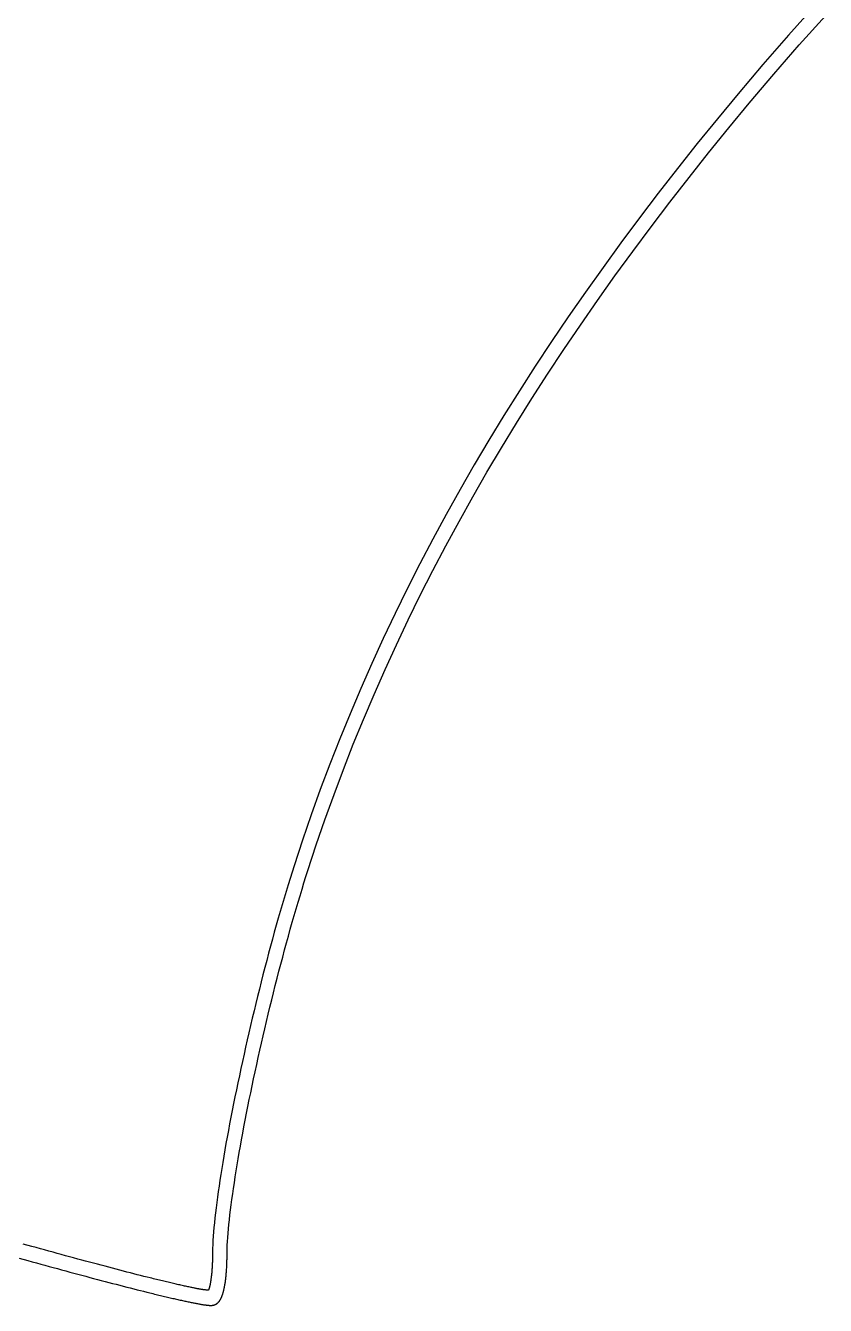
# Model space of a CAD drawing. Header units: metres. Extents: x 0 to 745, y 0 to 539.
# Drawn here: x 199 to 242.8, y 233.2 to 303.3 of the extents above; entities that cross this region are included whole.
import ezdxf

# ---------------------------------------------------------------- set-up
doc = ezdxf.new("R2010")
doc.units = ezdxf.units.M

msp = doc.modelspace()

# ---------------------------------------------------------------- linework, layer by layer
at = {"layer": '2', "color": 7}
for p, q in [((242.215107, 304.398042), (240.776156, 302.79609)), ((241.377061, 302.266819), (242.809532, 303.861515)), ((240.776156, 302.79609), (239.381698, 301.196706)), ((239.989122, 300.674922), (241.377061, 302.266819)), ((239.381698, 301.196706), (238.020312, 299.590624)), ((238.63428, 299.07656), (239.989122, 300.674922)), ((238.020312, 299.590624), (236.889958, 298.225791)), ((237.508879, 297.717723), (238.63428, 299.07656)), ((236.889958, 298.225791), (235.783961, 296.863373)), ((236.407898, 296.361525), (237.508879, 297.717723)), ((235.783961, 296.863373), (234.70218, 295.503122)), ((235.331188, 295.007713), (236.407898, 296.361525)), ((234.70218, 295.503122), (233.644475, 294.144788)), ((234.278601, 293.656034), (235.331188, 295.007713)), ((233.644475, 294.144788), (232.610704, 292.788123)), ((233.249988, 292.306232), (234.278601, 293.656034)), ((232.610704, 292.788123), (231.600726, 291.432877)), ((232.2452, 290.958055), (233.249988, 292.306232)), ((231.600726, 291.432877), (230.614401, 290.078801)), ((231.264089, 289.611249), (232.2452, 290.958055)), ((230.614401, 290.078801), (229.651587, 288.725646)), ((230.306507, 288.265559), (231.264089, 289.611249)), ((229.651587, 288.725646), (228.712143, 287.373163)), ((229.372305, 286.920732), (230.306507, 288.265559)), ((228.712143, 287.373163), (227.79593, 286.021103)), ((228.461334, 285.576514), (229.372305, 286.920732)), ((227.79593, 286.021103), (226.902805, 284.669217)), ((227.573446, 284.232651), (228.461334, 285.576514)), ((226.902805, 284.669217), (226.032627, 283.317255)), ((226.708492, 282.88889), (227.573446, 284.232651)), ((226.032627, 283.317255), (225.185257, 281.964969)), ((225.866324, 281.544976), (226.708492, 282.88889)), ((225.185257, 281.964969), (224.360552, 280.61211)), ((225.046792, 280.200656), (225.866324, 281.544976)), ((224.360552, 280.61211), (223.558372, 279.258427)), ((224.24975, 278.855675), (225.046792, 280.200656)), ((223.558372, 279.258427), (222.778576, 277.903674)), ((223.475047, 277.509781), (224.24975, 278.855675)), ((222.778576, 277.903674), (222.021023, 276.547599)), ((222.722535, 276.162718), (223.475047, 277.509781)), ((222.021023, 276.547599), (221.285573, 275.189954)), ((221.992067, 274.814234), (222.722535, 276.162718)), ((221.285573, 275.189954), (220.572083, 273.830491)), ((221.283493, 273.464074), (221.992067, 274.814234)), ((220.572083, 273.830491), (219.880413, 272.468959)), ((220.596664, 272.111985), (221.283493, 273.464074)), ((219.880413, 272.468959), (219.210423, 271.10511)), ((219.931433, 270.757713), (220.596664, 272.111985)), ((219.210423, 271.10511), (218.561971, 269.738695)), ((219.28765, 269.401003), (219.931433, 270.757713)), ((218.561971, 269.738695), (217.934917, 268.369465)), ((218.665167, 268.041603), (219.28765, 269.401003)), ((217.934917, 268.369465), (217.329119, 266.99717)), ((218.063836, 266.679257), (218.665167, 268.041603)), ((217.329119, 266.99717), (216.744436, 265.621561)), ((217.483508, 265.313713), (218.063836, 266.679257)), ((216.744436, 265.621561), (216.180728, 264.24239)), ((216.924034, 263.944717), (217.483508, 265.313713)), ((216.180728, 264.24239), (215.637853, 262.859407)), ((216.385266, 262.572014), (216.924034, 263.944717)), ((215.637853, 262.859407), (215.115671, 261.472363)), ((215.867055, 261.195352), (216.385266, 262.572014)), ((215.115671, 261.472363), (214.614041, 260.08101)), ((215.369253, 259.814475), (215.867055, 261.195352)), ((214.614041, 260.08101), (214.132822, 258.685097)), ((214.891711, 258.42913), (215.369253, 259.814475)), ((214.132822, 258.685097), (213.671872, 257.284376)), ((214.43428, 257.039064), (214.891711, 258.42913)), ((213.562659, 256.941609), (213.453595, 256.593643)), ((213.671872, 257.284376), (213.562659, 256.941609)), ((214.218288, 256.355563), (214.326239, 256.699975)), ((214.326239, 256.699975), (214.43428, 257.039064)), ((213.344732, 256.240735), (213.236124, 255.883144)), ((213.453595, 256.593643), (213.344732, 256.240735)), ((214.002881, 255.651824), (214.110484, 256.006091)), ((214.110484, 256.006091), (214.218288, 256.355563)), ((213.127824, 255.521126), (213.019885, 255.15494)), ((213.236124, 255.883144), (213.127824, 255.521126)), ((213.788503, 254.929953), (213.895536, 255.293023)), ((213.895536, 255.293023), (214.002881, 255.651824)), ((212.91236, 254.784844), (212.805301, 254.411096)), ((213.019885, 255.15494), (212.91236, 254.784844)), ((213.681838, 254.562877), (213.788503, 254.929953)), ((212.698763, 254.033953), (212.592797, 253.653674)), ((212.805301, 254.411096), (212.698763, 254.033953)), ((213.469834, 253.81776), (213.575597, 254.192058)), ((213.575597, 254.192058), (213.681838, 254.562877)), ((212.487457, 253.270516), (212.382796, 252.884738)), ((212.592797, 253.653674), (212.487457, 253.270516)), ((213.259968, 253.059779), (213.364606, 253.440246)), ((213.364606, 253.440246), (213.469834, 253.81776)), ((212.278867, 252.496596), (212.175723, 252.10635)), ((212.382796, 252.884738), (212.278867, 252.496596)), ((213.052683, 252.29104), (213.155975, 252.676623)), ((213.155975, 252.676623), (213.259968, 253.059779)), ((212.175723, 252.10635), (212.073417, 251.714257)), ((212.848423, 251.513651), (212.950147, 251.903295)), ((212.950147, 251.903295), (213.052683, 252.29104)), ((211.972002, 251.320574), (211.871531, 250.92556)), ((212.073417, 251.714257), (211.972002, 251.320574)), ((212.64763, 250.729718), (212.747565, 251.122371)), ((212.747565, 251.122371), (212.848423, 251.513651)), ((211.772057, 250.529473), (211.673633, 250.13257)), ((211.871531, 250.92556), (211.772057, 250.529473)), ((212.548674, 250.335956), (212.64763, 250.729718)), ((211.576313, 249.73511), (211.480148, 249.33735)), ((211.673633, 250.13257), (211.576313, 249.73511)), ((212.353916, 249.546158), (212.45075, 249.941348)), ((212.45075, 249.941348), (212.548674, 250.335956)), ((211.480148, 249.33735), (211.385192, 248.939548)), ((212.163736, 248.755083), (212.258226, 249.150648)), ((212.258226, 249.150648), (212.353916, 249.546158)), ((211.291499, 248.541962), (211.199121, 248.14485)), ((211.385192, 248.939548), (211.291499, 248.541962)), ((211.978576, 247.964838), (212.070501, 248.359725)), ((212.070501, 248.359725), (212.163736, 248.755083)), ((211.108111, 247.74847), (211.018522, 247.35308)), ((211.199121, 248.14485), (211.108111, 247.74847)), ((211.798882, 247.17753), (211.888018, 247.570685)), ((211.888018, 247.570685), (211.978576, 247.964838)), ((210.930407, 246.958937), (210.84382, 246.5663)), ((211.018522, 247.35308), (210.930407, 246.958937)), ((211.711222, 246.785636), (211.798882, 247.17753)), ((210.758813, 246.175426), (210.675439, 245.786573)), ((210.84382, 246.5663), (210.758813, 246.175426)), ((211.540556, 246.006684), (211.625095, 246.395266)), ((211.625095, 246.395266), (211.711222, 246.785636)), ((210.675439, 245.786573), (210.593752, 245.4)), ((211.376464, 245.235936), (211.457661, 245.620153)), ((211.457661, 245.620153), (211.540556, 246.006684)), ((210.513798, 245.016039), (210.435628, 244.635009)), ((210.593752, 245.4), (210.513798, 245.016039)), ((211.219419, 244.475215), (211.29703, 244.854223)), ((211.29703, 244.854223), (211.376464, 245.235936)), ((210.359299, 244.257149), (210.284868, 243.882697)), ((210.435628, 244.635009), (210.359299, 244.257149)), ((211.06988, 243.726443), (211.143685, 244.099194)), ((211.143685, 244.099194), (211.219419, 244.475215)), ((210.212391, 243.51189), (210.141926, 243.144966)), ((210.284868, 243.882697), (210.212391, 243.51189)), ((210.928269, 242.99188), (210.998057, 243.357244)), ((210.998057, 243.357244), (211.06988, 243.726443)), ((210.073528, 242.782163), (210.007256, 242.42372)), ((210.141926, 243.144966), (210.073528, 242.782163)), ((210.860569, 242.630633), (210.928269, 242.99188)), ((209.943165, 242.069873), (209.881312, 241.720861)), ((210.007256, 242.42372), (209.943165, 242.069873)), ((210.731646, 241.921617), (210.795011, 242.273784)), ((210.795011, 242.273784), (210.860569, 242.630633)), ((209.821755, 241.376921), (209.764549, 241.038292)), ((209.881312, 241.720861), (209.821755, 241.376921)), ((210.611711, 241.232456), (210.670528, 241.574414)), ((210.670528, 241.574414), (210.731646, 241.921617)), ((209.709752, 240.705211), (209.65742, 240.377917)), ((209.764549, 241.038292), (209.709752, 240.705211)), ((210.449587, 240.240882), (210.501187, 240.565408)), ((210.501187, 240.565408), (210.555246, 240.896026)), ((210.555246, 240.896026), (210.611711, 241.232456)), ((209.607611, 240.056646), (209.560381, 239.741637)), ((209.65742, 240.377917), (209.607611, 240.056646)), ((210.353975, 239.611237), (210.400499, 239.922731)), ((210.400499, 239.922731), (210.449587, 240.240882)), ((209.515786, 239.433128), (209.473884, 239.131357)), ((209.560381, 239.741637), (209.515786, 239.433128)), ((210.268834, 239.009351), (210.310069, 239.306683)), ((210.310069, 239.306683), (210.353975, 239.611237)), ((209.398384, 238.548979), (209.3649, 238.268848)), ((209.434731, 238.836561), (209.398384, 238.548979)), ((209.473884, 239.131357), (209.434731, 238.836561)), ((210.194588, 238.437483), (210.230323, 238.719524)), ((210.230323, 238.719524), (210.268834, 239.009351)), ((209.334335, 237.996406), (209.306747, 237.731891)), ((209.3649, 238.268848), (209.334335, 237.996406)), ((210.104572, 237.640903), (210.131659, 237.89789)), ((210.131659, 237.89789), (210.161682, 238.163511)), ((210.161682, 238.163511), (210.194588, 238.437483)), ((209.260726, 237.227594), (209.242408, 236.988287)), ((209.282192, 237.475541), (209.260726, 237.227594)), ((209.306747, 237.731891), (209.282192, 237.475541)), ((210.041452, 236.924566), (210.059415, 237.153959)), ((210.059415, 237.153959), (210.080473, 237.392832)), ((210.080473, 237.392832), (210.104572, 237.640903)), ((199.296872, 236.431248), (198.82605, 236.562601)), ((199.531069, 236.366164), (199.296872, 236.431248)), ((199.764359, 236.301501), (199.531069, 236.366164)), ((209.215437, 236.536547), (209.206899, 236.324589)), ((209.227292, 236.757859), (209.215437, 236.536547)), ((209.242408, 236.988287), (209.227292, 236.757859)), ((210.006658, 236.296093), (210.01502, 236.49535)), ((210.01502, 236.49535), (210.026636, 236.704936)), ((210.026636, 236.704936), (210.041452, 236.924566)), ((198.610916, 235.792556), (199.08272, 235.660936)), ((199.08272, 235.660936), (199.317429, 235.595708)), ((199.996667, 236.23728), (199.764359, 236.301501)), ((200.227915, 236.173523), (199.996667, 236.23728)), ((200.458028, 236.11025), (200.227915, 236.173523)), ((200.686929, 236.047484), (200.458028, 236.11025)), ((200.914541, 235.985244), (200.686929, 236.047484)), ((201.140789, 235.923553), (200.914541, 235.985244)), ((201.365596, 235.862431), (201.140789, 235.923553)), ((201.588885, 235.8019), (201.365596, 235.862431)), ((201.810581, 235.741981), (201.588885, 235.8019)), ((202.030606, 235.682694), (201.810581, 235.741981)), ((202.248885, 235.624062), (202.030606, 235.682694)), ((209.196107, 235.634808), (209.194428, 235.577135)), ((209.197494, 235.692948), (209.196107, 235.634808)), ((209.198582, 235.751532), (209.197494, 235.692948)), ((209.199366, 235.810533), (209.198582, 235.751532)), ((209.199841, 235.869927), (209.199366, 235.810533)), ((209.2, 235.929688), (209.199841, 235.869927)), ((209.201734, 236.122224), (209.2, 235.929688)), ((209.206899, 236.324589), (209.201734, 236.122224)), ((209.995985, 235.614527), (209.99739, 235.676694)), ((209.99739, 235.676694), (209.998486, 235.73931)), ((209.998486, 235.73931), (209.999272, 235.802358)), ((209.999272, 235.802358), (209.999746, 235.865822)), ((209.999746, 235.865822), (209.999904, 235.929688)), ((209.999904, 235.929688), (210.001601, 236.107444)), ((210.001601, 236.107444), (210.006658, 236.296093)), ((199.317429, 235.595708), (199.551231, 235.530898)), ((199.551231, 235.530898), (199.78405, 235.466528)), ((199.78405, 235.466528), (200.015813, 235.402618)), ((200.015813, 235.402618), (200.246444, 235.33919)), ((200.246444, 235.33919), (200.475868, 235.276265)), ((200.475868, 235.276265), (200.70401, 235.213863)), ((200.70401, 235.213863), (200.930795, 235.152006)), ((200.930795, 235.152006), (201.156148, 235.090715)), ((201.156148, 235.090715), (201.379995, 235.030011)), ((201.379995, 235.030011), (201.602259, 234.969914)), ((201.602259, 234.969914), (201.822867, 234.910447)), ((202.46534, 235.566105), (202.248885, 235.624062)), ((202.679897, 235.508844), (202.46534, 235.566105)), ((202.892478, 235.452302), (202.679897, 235.508844)), ((203.103007, 235.396498), (202.892478, 235.452302)), ((203.311407, 235.341454), (203.103007, 235.396498)), ((203.517603, 235.287191), (203.311407, 235.341454)), ((203.721517, 235.233731), (203.517603, 235.287191)), ((203.923075, 235.181095), (203.721517, 235.233731)), ((204.122198, 235.129303), (203.923075, 235.181095)), ((204.318811, 235.078377), (204.122198, 235.129303)), ((204.512838, 235.028339), (204.318811, 235.078377)), ((204.704201, 234.979209), (204.512838, 235.028339)), ((204.892825, 234.931008), (204.704201, 234.979209)), ((209.158202, 234.980811), (209.15344, 234.930715)), ((209.162739, 235.031677), (209.158202, 234.980811)), ((209.167043, 235.083288), (209.162739, 235.031677)), ((209.17111, 235.135617), (209.167043, 235.083288)), ((209.174933, 235.188641), (209.17111, 235.135617)), ((209.178508, 235.242334), (209.174933, 235.188641)), ((209.181829, 235.296671), (209.178508, 235.242334)), ((209.18489, 235.351627), (209.181829, 235.296671)), ((209.187686, 235.407176), (209.18489, 235.351627)), ((209.190212, 235.463294), (209.187686, 235.407176)), ((209.192461, 235.519956), (209.190212, 235.463294)), ((209.194428, 235.577135), (209.192461, 235.519956)), ((209.955992, 234.909311), (209.960904, 234.964852)), ((209.960904, 234.964852), (209.965536, 235.021034)), ((209.965536, 235.021034), (209.969887, 235.077839)), ((209.969887, 235.077839), (209.973954, 235.135252)), ((209.973954, 235.135252), (209.977735, 235.193257)), ((209.977735, 235.193257), (209.981228, 235.251838)), ((209.981228, 235.251838), (209.984429, 235.310979)), ((209.984429, 235.310979), (209.987337, 235.370664)), ((209.987337, 235.370664), (209.989949, 235.430877)), ((209.989949, 235.430877), (209.992262, 235.491603)), ((209.992262, 235.491603), (209.994275, 235.552825)), ((209.994275, 235.552825), (209.995985, 235.614527)), ((201.822867, 234.910447), (202.041743, 234.85163)), ((202.041743, 234.85163), (202.258813, 234.793485)), ((202.258813, 234.793485), (202.474, 234.736031)), ((202.474, 234.736031), (202.687231, 234.679292)), ((202.687231, 234.679292), (202.89843, 234.623286)), ((202.89843, 234.623286), (203.107523, 234.568036)), ((203.107523, 234.568036), (203.314434, 234.513563)), ((203.314434, 234.513563), (203.519088, 234.459887)), ((203.519088, 234.459887), (203.721411, 234.40703)), ((203.721411, 234.40703), (203.921327, 234.355013)), ((203.921327, 234.355013), (204.118761, 234.303857)), ((204.118761, 234.303857), (204.313639, 234.253582)), ((204.313639, 234.253582), (204.505886, 234.204211)), ((205.078634, 234.883758), (204.892825, 234.931008)), ((205.26155, 234.83748), (205.078634, 234.883758)), ((205.441499, 234.792194), (205.26155, 234.83748)), ((205.618402, 234.747923), (205.441499, 234.792194)), ((205.792184, 234.704688), (205.618402, 234.747923)), ((205.877883, 234.683468), (205.792184, 234.704688)), ((205.962775, 234.66252), (205.877883, 234.683468)), ((206.04685, 234.641847), (205.962775, 234.66252)), ((206.130097, 234.62145), (206.04685, 234.641847)), ((206.212506, 234.601334), (206.130097, 234.62145)), ((206.294067, 234.581499), (206.212506, 234.601334)), ((206.374768, 234.561948), (206.294067, 234.581499)), ((206.454599, 234.542684), (206.374768, 234.561948)), ((206.53355, 234.52371), (206.454599, 234.542684)), ((206.611611, 234.505027), (206.53355, 234.52371)), ((206.68877, 234.486638), (206.611611, 234.505027)), ((206.765018, 234.468546), (206.68877, 234.486638)), ((206.840343, 234.450752), (206.765018, 234.468546)), ((206.914736, 234.43326), (206.840343, 234.450752)), ((206.988186, 234.416072), (206.914736, 234.43326)), ((207.060682, 234.399191), (206.988186, 234.416072)), ((207.132214, 234.382618), (207.060682, 234.399191)), ((207.202772, 234.366356), (207.132214, 234.382618)), ((207.272344, 234.350407), (207.202772, 234.366356)), ((207.340921, 234.334775), (207.272344, 234.350407)), ((207.408492, 234.319461), (207.340921, 234.334775)), ((207.475046, 234.304468), (207.408492, 234.319461)), ((207.540574, 234.289799), (207.475046, 234.304468)), ((207.605063, 234.275455), (207.540574, 234.289799)), ((207.668505, 234.26144), (207.605063, 234.275455)), ((207.730888, 234.247755), (207.668505, 234.26144)), ((207.792203, 234.234403), (207.730888, 234.247755)), ((207.852437, 234.221387), (207.792203, 234.234403)), ((209.046198, 234.238644), (209.04312, 234.226641)), ((209.049271, 234.250942), (209.046198, 234.238644)), ((209.052335, 234.263544), (209.049271, 234.250942)), ((209.05539, 234.276457), (209.052335, 234.263544)), ((209.058435, 234.289689), (209.05539, 234.276457)), ((209.061467, 234.30325), (209.058435, 234.289689)), ((209.064485, 234.317147), (209.061467, 234.30325)), ((209.067487, 234.331388), (209.064485, 234.317147)), ((209.070473, 234.345981), (209.067487, 234.331388)), ((209.07344, 234.360936), (209.070473, 234.345981)), ((209.080642, 234.39874), (209.07344, 234.360936)), ((209.08769, 234.43764), (209.080642, 234.39874)), ((209.094578, 234.477611), (209.08769, 234.43764)), ((209.1013, 234.518629), (209.094578, 234.477611)), ((209.107851, 234.560668), (209.1013, 234.518629)), ((209.114226, 234.603702), (209.107851, 234.560668)), ((209.120418, 234.647707), (209.114226, 234.603702)), ((209.126423, 234.692658), (209.120418, 234.647707)), ((209.132235, 234.738529), (209.126423, 234.692658)), ((209.137848, 234.785295), (209.132235, 234.738529)), ((209.143257, 234.832932), (209.137848, 234.785295)), ((209.148456, 234.881414), (209.143257, 234.832932)), ((209.15344, 234.930715), (209.148456, 234.881414)), ((209.85928, 234.207816), (209.867845, 234.252729)), ((209.867845, 234.252729), (209.876165, 234.298505)), ((209.876165, 234.298505), (209.884238, 234.345128)), ((209.884238, 234.345128), (209.89206, 234.392582)), ((209.89206, 234.392582), (209.899629, 234.44085)), ((209.899629, 234.44085), (209.906944, 234.489918)), ((209.906944, 234.489918), (209.914001, 234.539768)), ((209.914001, 234.539768), (209.920798, 234.590386)), ((209.920798, 234.590386), (209.927333, 234.641755)), ((209.927333, 234.641755), (209.933604, 234.693859)), ((209.933604, 234.693859), (209.939608, 234.746683)), ((209.939608, 234.746683), (209.945342, 234.80021)), ((209.945342, 234.80021), (209.950804, 234.854425)), ((209.950804, 234.854425), (209.955992, 234.909311)), ((204.505886, 234.204211), (204.695426, 234.155764)), ((204.695426, 234.155764), (204.882184, 234.108262)), ((204.882184, 234.108262), (205.066086, 234.061727)), ((205.066086, 234.061727), (205.247057, 234.016178)), ((205.247057, 234.016178), (205.425021, 233.971638)), ((205.425021, 233.971638), (205.599904, 233.928128)), ((205.599904, 233.928128), (205.686165, 233.906768)), ((205.686165, 233.906768), (205.771626, 233.88568)), ((205.771626, 233.88568), (205.856277, 233.864866)), ((205.856277, 233.864866), (205.94011, 233.844327)), ((205.94011, 233.844327), (206.023116, 233.824065)), ((206.023116, 233.824065), (206.105287, 233.804084)), ((206.105287, 233.804084), (206.186613, 233.784385)), ((206.186613, 233.784385), (206.267086, 233.764969)), ((206.267086, 233.764969), (206.346698, 233.745839)), ((206.346698, 233.745839), (206.425438, 233.726998)), ((206.425438, 233.726998), (206.5033, 233.708447)), ((206.5033, 233.708447), (206.580273, 233.690188)), ((206.580273, 233.690188), (206.65635, 233.672223)), ((206.65635, 233.672223), (206.731521, 233.654555)), ((206.731521, 233.654555), (206.805777, 233.637185)), ((206.805777, 233.637185), (206.879111, 233.620116)), ((206.879111, 233.620116), (206.951513, 233.60335)), ((206.951513, 233.60335), (207.022974, 233.586888)), ((207.022974, 233.586888), (207.093486, 233.570733)), ((207.093486, 233.570733), (207.16304, 233.554887)), ((207.16304, 233.554887), (207.231627, 233.539352)), ((207.231627, 233.539352), (207.299238, 233.52413)), ((207.911582, 234.208709), (207.852437, 234.221387)), ((207.969627, 234.196371), (207.911582, 234.208709)), ((208.02656, 234.184376), (207.969627, 234.196371)), ((208.073943, 234.174512), (208.02656, 234.184376)), ((208.120058, 234.16506), (208.073943, 234.174512)), ((208.164923, 234.15601), (208.120058, 234.16506)), ((208.208553, 234.147353), (208.164923, 234.15601)), ((208.250965, 234.13908), (208.208553, 234.147353)), ((208.292175, 234.131182), (208.250965, 234.13908)), ((208.3322, 234.123649), (208.292175, 234.131182)), ((208.371056, 234.116471), (208.3322, 234.123649)), ((208.408759, 234.10964), (208.371056, 234.116471)), ((208.445326, 234.103146), (208.408759, 234.10964)), ((208.480773, 234.09698), (208.445326, 234.103146)), ((208.515116, 234.091132), (208.480773, 234.09698)), ((208.548372, 234.085594), (208.515116, 234.091132)), ((208.580557, 234.080355), (208.548372, 234.085594)), ((208.611687, 234.075407), (208.580557, 234.080355)), ((208.641779, 234.07074), (208.611687, 234.075407)), ((208.670849, 234.066345), (208.641779, 234.07074)), ((208.698914, 234.062212), (208.670849, 234.066345)), ((208.725989, 234.058333), (208.698914, 234.062212)), ((208.752092, 234.054697), (208.725989, 234.058333)), ((208.777238, 234.051296), (208.752092, 234.054697)), ((208.801444, 234.04812), (208.777238, 234.051296)), ((208.824726, 234.045159), (208.801444, 234.04812)), ((208.847101, 234.042406), (208.824726, 234.045159)), ((208.868584, 234.039849), (208.847101, 234.042406)), ((208.889193, 234.03748), (208.868584, 234.039849)), ((208.908943, 234.03529), (208.889193, 234.03748)), ((208.927852, 234.033269), (208.908943, 234.03529)), ((208.945934, 234.031408), (208.927852, 234.033269)), ((208.963208, 234.029697), (208.945934, 234.031408)), ((208.979688, 234.028128), (208.963208, 234.029697)), ((208.98255, 234.035839), (208.979688, 234.028128)), ((208.985437, 234.043672), (208.98255, 234.035839)), ((208.988348, 234.051636), (208.985437, 234.043672)), ((208.991281, 234.059738), (208.988348, 234.051636)), ((208.994235, 234.067986), (208.991281, 234.059738)), ((208.997209, 234.07639), (208.994235, 234.067986)), ((209.000201, 234.084957), (208.997209, 234.07639)), ((209.003209, 234.093695), (209.000201, 234.084957)), ((209.006232, 234.102613), (209.003209, 234.093695)), ((209.009269, 234.111719), (209.006232, 234.102613)), ((209.012317, 234.121021), (209.009269, 234.111719)), ((209.015376, 234.130527), (209.012317, 234.121021)), ((209.018444, 234.140246), (209.015376, 234.130527)), ((209.021518, 234.150186), (209.018444, 234.140246)), ((209.024599, 234.160355), (209.021518, 234.150186)), ((209.027684, 234.170761), (209.024599, 234.160355)), ((209.030772, 234.181413), (209.027684, 234.170761)), ((209.03386, 234.192319), (209.030772, 234.181413)), ((209.036949, 234.203487), (209.03386, 234.192319)), ((209.040036, 234.214924), (209.036949, 234.203487)), ((209.04312, 234.226641), (209.040036, 234.214924)), ((209.640184, 233.52873), (209.64453, 233.536686)), ((209.64453, 233.536686), (209.648791, 233.544658)), ((209.648791, 233.544658), (209.652973, 233.552646)), ((209.652973, 233.552646), (209.657081, 233.56065)), ((209.657081, 233.56065), (209.661122, 233.56867)), ((209.661122, 233.56867), (209.665102, 233.576709)), ((209.665102, 233.576709), (209.669026, 233.584765)), ((209.669026, 233.584765), (209.6729, 233.59284)), ((209.6729, 233.59284), (209.676729, 233.600935)), ((209.676729, 233.600935), (209.680521, 233.609049)), ((209.680521, 233.609049), (209.68428, 233.617184)), ((209.68428, 233.617184), (209.69169, 233.633551)), ((209.69169, 233.633551), (209.69895, 233.650072)), ((209.69895, 233.650072), (209.706063, 233.666748)), ((209.706063, 233.666748), (209.713033, 233.683584)), ((209.713033, 233.683584), (209.719862, 233.70058)), ((209.719862, 233.70058), (209.726555, 233.717741)), ((209.726555, 233.717741), (209.733114, 233.735068)), ((209.733114, 233.735068), (209.739543, 233.752565)), ((209.739543, 233.752565), (209.745845, 233.770234)), ((209.745845, 233.770234), (209.752025, 233.788077)), ((209.752025, 233.788077), (209.758084, 233.806097)), ((209.758084, 233.806097), (209.764027, 233.824298)), ((209.764027, 233.824298), (209.769856, 233.84268)), ((209.769856, 233.84268), (209.775576, 233.861249)), ((209.775576, 233.861249), (209.781189, 233.880005)), ((209.781189, 233.880005), (209.786699, 233.898951)), ((209.786699, 233.898951), (209.79211, 233.918091)), ((209.79211, 233.918091), (209.797424, 233.937427)), ((209.797424, 233.937427), (209.802646, 233.956961)), ((209.802646, 233.956961), (209.807777, 233.976696)), ((209.807777, 233.976696), (209.812823, 233.996635)), ((209.812823, 233.996635), (209.817786, 234.01678)), ((209.817786, 234.01678), (209.822669, 234.037135)), ((209.822669, 234.037135), (209.827476, 234.057701)), ((209.827476, 234.057701), (209.832211, 234.078481)), ((209.832211, 234.078481), (209.836876, 234.099479)), ((209.836876, 234.099479), (209.841475, 234.120697)), ((209.841475, 234.120697), (209.846012, 234.142136)), ((209.846012, 234.142136), (209.850489, 234.163801)), ((209.850489, 234.163801), (209.854911, 234.185693)), ((209.854911, 234.185693), (209.85928, 234.207816)), ((207.299238, 233.52413), (207.365866, 233.509223)), ((207.365866, 233.509223), (207.4315, 233.494633)), ((207.4315, 233.494633), (207.496132, 233.480362)), ((207.496132, 233.480362), (207.559754, 233.466413)), ((207.559754, 233.466413), (207.622357, 233.452787)), ((207.622357, 233.452787), (207.683932, 233.439487)), ((207.683932, 233.439487), (207.744469, 233.426514)), ((207.744469, 233.426514), (207.803962, 233.413871)), ((207.803962, 233.413871), (207.8624, 233.40156)), ((207.8624, 233.40156), (207.919681, 233.38957)), ((207.919681, 233.38957), (207.97572, 233.377895)), ((207.97572, 233.377895), (208.030535, 233.366539)), ((208.030535, 233.366539), (208.084145, 233.355507)), ((208.084145, 233.355507), (208.136568, 233.344806)), ((208.136568, 233.344806), (208.187825, 233.33444)), ((208.187825, 233.33444), (208.237934, 233.324415)), ((208.237934, 233.324415), (208.286913, 233.314736)), ((208.286913, 233.314736), (208.334782, 233.305408)), ((208.334782, 233.305408), (208.381559, 233.296438)), ((208.381559, 233.296438), (208.427264, 233.287829)), ((208.427264, 233.287829), (208.471915, 233.279589)), ((208.471915, 233.279589), (208.515532, 233.271721)), ((208.515532, 233.271721), (208.558132, 233.264232)), ((208.558132, 233.264232), (208.599735, 233.257126)), ((208.599735, 233.257126), (208.640361, 233.25041)), ((208.640361, 233.25041), (208.680027, 233.244088)), ((208.680027, 233.244088), (208.718752, 233.238165)), ((208.718752, 233.238165), (208.756557, 233.232648)), ((208.756557, 233.232648), (208.793458, 233.227542)), ((208.793458, 233.227542), (208.829476, 233.222851)), ((208.829476, 233.222851), (208.86463, 233.218582)), ((208.86463, 233.218582), (208.898937, 233.214739)), ((208.898937, 233.214739), (208.932418, 233.211329)), ((208.932418, 233.211329), (208.965091, 233.208355)), ((208.965091, 233.208355), (208.996974, 233.205825)), ((208.996974, 233.205825), (209.028087, 233.203742)), ((209.028087, 233.203742), (209.058449, 233.202113)), ((209.058449, 233.202113), (209.088079, 233.200943)), ((209.088079, 233.200943), (209.116995, 233.200237)), ((209.116995, 233.200237), (209.145216, 233.2)), ((209.145216, 233.2), (209.16164, 233.200282)), ((209.16164, 233.200282), (209.177831, 233.201115)), ((209.177831, 233.201115), (209.193784, 233.202478)), ((209.193784, 233.202478), (209.209494, 233.204351)), ((209.209494, 233.204351), (209.224958, 233.206712)), ((209.224958, 233.206712), (209.240171, 233.209541)), ((209.240171, 233.209541), (209.255129, 233.212817)), ((209.255129, 233.212817), (209.269827, 233.21652)), ((209.269827, 233.21652), (209.284262, 233.220629)), ((209.284262, 233.220629), (209.298429, 233.225123)), ((209.298429, 233.225123), (209.312324, 233.229982)), ((209.312324, 233.229982), (209.325942, 233.235185)), ((209.325942, 233.235185), (209.339279, 233.240711)), ((209.339279, 233.240711), (209.352331, 233.246539)), ((209.352331, 233.246539), (209.365094, 233.25265)), ((209.365094, 233.25265), (209.377564, 233.259021)), ((209.377564, 233.259021), (209.389735, 233.265633)), ((209.389735, 233.265633), (209.401605, 233.272465)), ((209.401605, 233.272465), (209.413167, 233.279496)), ((209.413167, 233.279496), (209.42442, 233.286705)), ((209.42442, 233.286705), (209.435357, 233.294073)), ((209.435357, 233.294073), (209.445975, 233.301577)), ((209.445975, 233.301577), (209.456269, 233.309198)), ((209.456269, 233.309198), (209.466236, 233.316914)), ((209.466236, 233.316914), (209.47587, 233.324705)), ((209.47587, 233.324705), (209.485168, 233.332551)), ((209.485168, 233.332551), (209.494126, 233.340431)), ((209.494126, 233.340431), (209.502739, 233.348323)), ((209.502739, 233.348323), (209.511002, 233.356208)), ((209.511002, 233.356208), (209.518912, 233.364065)), ((209.518912, 233.364065), (209.526464, 233.371872)), ((209.526464, 233.371872), (209.533732, 233.379649)), ((209.533732, 233.379649), (209.540798, 233.38743)), ((209.540798, 233.38743), (209.547668, 233.395215)), ((209.547668, 233.395215), (209.554349, 233.403004)), ((209.554349, 233.403004), (209.560846, 233.410799)), ((209.560846, 233.410799), (209.567165, 233.418599)), ((209.567165, 233.418599), (209.573311, 233.426405)), ((209.573311, 233.426405), (209.579291, 233.434218)), ((209.579291, 233.434218), (209.58511, 233.442039)), ((209.58511, 233.442039), (209.590774, 233.449868)), ((209.590774, 233.449868), (209.59629, 233.457705)), ((209.59629, 233.457705), (209.601662, 233.465552)), ((209.601662, 233.465552), (209.606897, 233.473409)), ((209.606897, 233.473409), (209.612, 233.481276)), ((209.612, 233.481276), (209.616978, 233.489154)), ((209.616978, 233.489154), (209.621835, 233.497043)), ((209.621835, 233.497043), (209.626579, 233.504945)), ((209.626579, 233.504945), (209.631214, 233.51286)), ((209.631214, 233.51286), (209.635747, 233.520788)), ((209.635747, 233.520788), (209.640184, 233.52873))]:
    msp.add_line(p, q, dxfattribs=at)

doc.saveas('drawing.dxf')
